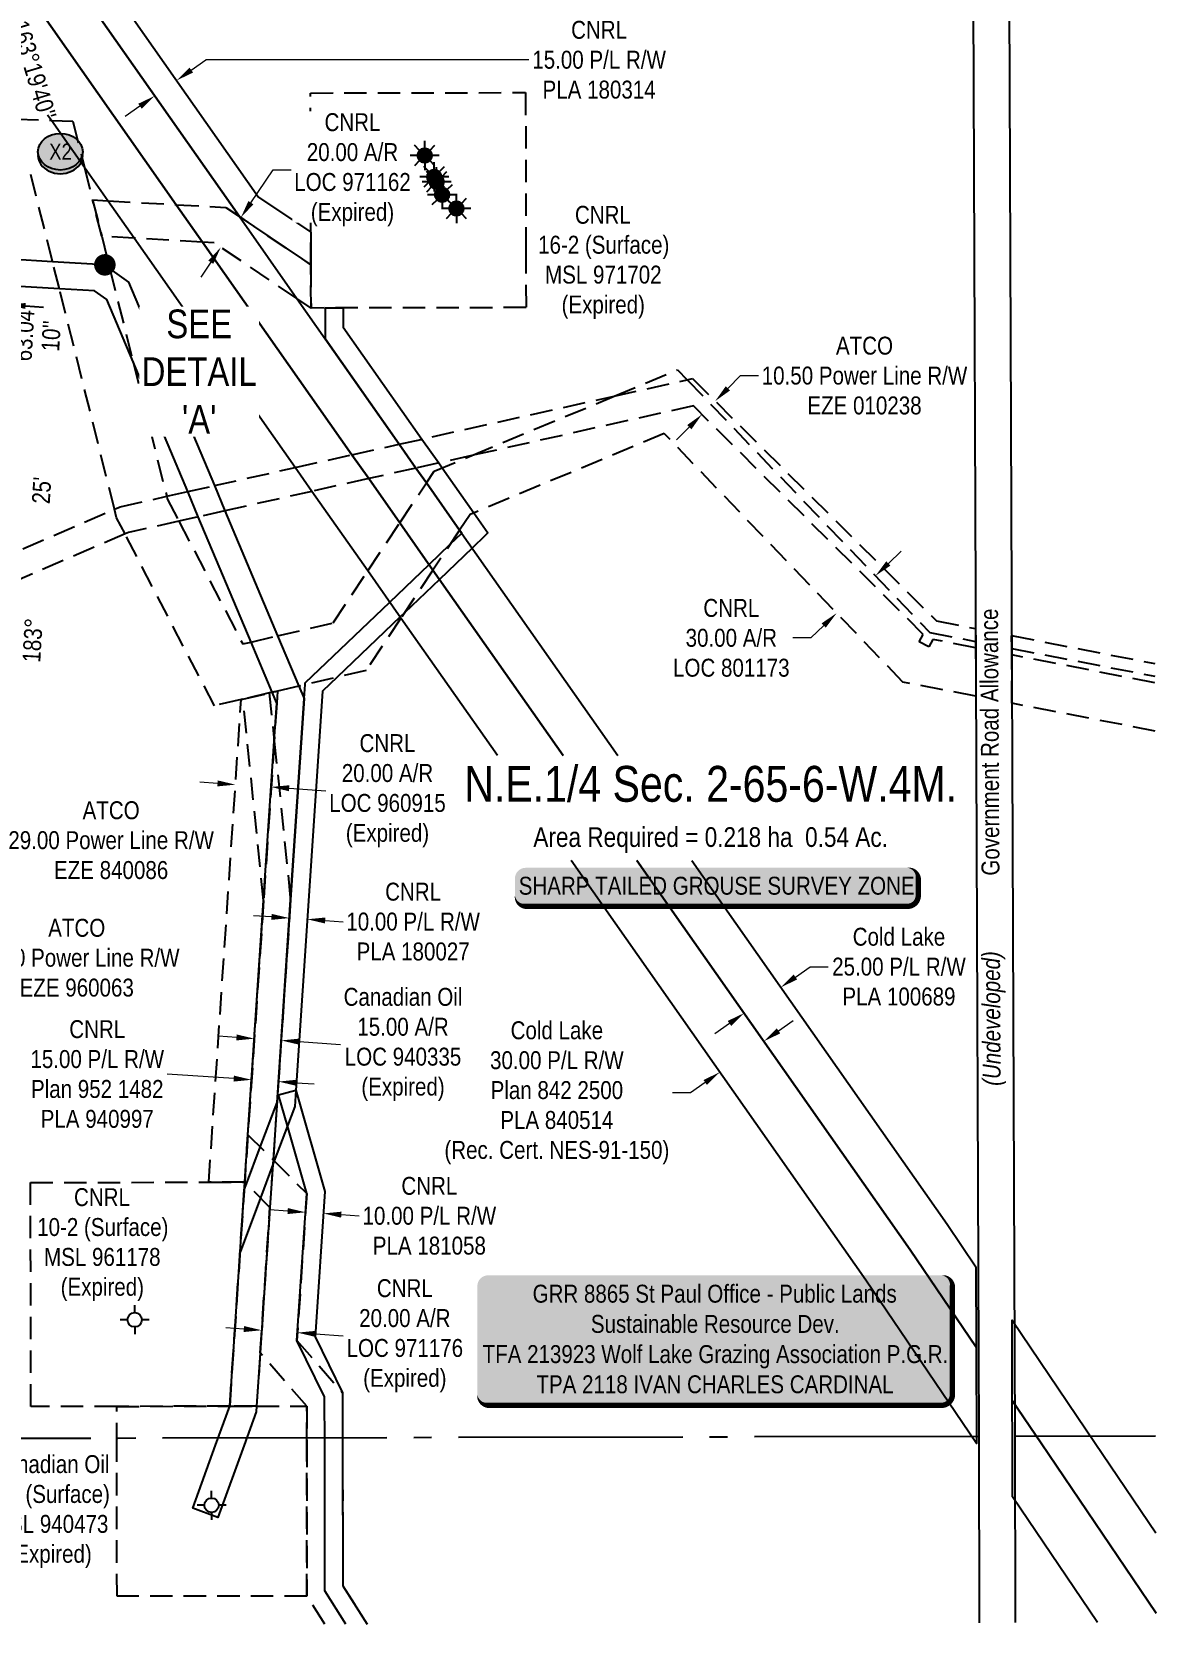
# Model space of a CAD drawing. Extents: x 506429 to 517084, y 6049655 to 6059669.
# Drawn here: x 513217 to 513843, y 6049672 to 6050559 of the extents above; entities that cross this region are included whole.
import ezdxf
from ezdxf.enums import TextEntityAlignment as Align

# ---------------------------------------------------------------- set-up
doc = ezdxf.new("R2010")
doc.units = 0
doc.header["$LTSCALE"] = 5
doc.header["$PDSIZE"] = 0.5
for name, pattern in [('foc-ACCESSROAD', [3.75, 2.5, -1.25]), ('foc-FLOWLINE', [3.75, 2.5, -1.25]), ('foc-QUARTERLINE', [33, 25, -3, 2, -3])]:
    doc.linetypes.add(name, pattern=pattern)
doc.layers.get('Defpoints').update_dxf_attribs({"color": 9})
for name, color, linetype in [('AS-WILDLIFE', 131, 'Continuous'), ('C-SYMBOL', 7, 'Continuous'), ('DETAIL-T', 7, 'Continuous'), ('F-AR', 190, 'foc-ACCESSROAD'), ('F-EZE', 190, 'foc-FLOWLINE'), ('F-RW', 190, 'Continuous'), ('F-WS', 190, 'foc-ACCESSROAD'), ('F-WS-S', 190, 'Continuous'), ('L-BD', 7, 'Continuous'), ('L-MON', 1, 'Continuous'), ('L-ROAD-T', 7, 'Continuous'), ('L-SEC', 7, 'Continuous'), ('L-SECQ', 8, 'foc-QUARTERLINE'), ('L-SYMBOL', 7, 'Continuous'), ('P-CROSSINGS', 250, 'Continuous'), ('P-TXT', 4, 'Continuous')]:
    doc.layers.add(name, color=color, linetype=linetype)
for name, color, linetype, lineweight in [('F-AR-T', 190, 'Continuous', 9), ('F-EZE-T', 190, 'Continuous', 9), ('F-RW-T', 190, 'Continuous', 9), ('F-WS-T', 190, 'Continuous', 9), ('T-TEXT', 48, 'Continuous', 18)]:
    doc.layers.add(name, color=color, linetype=linetype, lineweight=lineweight)
doc.styles.add('100L', font='ARIALN.TTF', dxfattribs={"height": 11})
doc.styles.add('175L', font='ARIALN.TTF', dxfattribs={"height": 20})
doc.styles.add('80', font='ARIALN.TTF', dxfattribs={"height": 10})
doc.styles.add('80CG', font='ARIALN.TTF', dxfattribs={"height": 10})
doc.styles.add('80L', font='ARIALN.TTF', dxfattribs={"height": 10})
doc.styles.add('80LS', font='ARIALNI.TTF', dxfattribs={"height": 10})
doc.styles.add('Crossing', font='ARIALN.TTF', dxfattribs={"height": 10})
doc.dimstyles.new('Compass 5 000', dxfattribs={"dimscale": 5, "dimtxt": 9, "dimasz": 2, "dimexe": 0.2, "dimexo": 0.0625, "dimgap": 0.5, "dimtad": 0, "dimtih": 1, "dimtoh": 1, "dimzin": 0, "dimdsep": 46, "dimtxsty": '80CG', "dimcen": 0.1, "dimse1": 1, "dimse2": 1, "dimclrd": 256, "dimclrt": 256, "dimaunit": 1, "dimadec": 4, "dimazin": 0, "dimtfac": 0.06, "dimtofl": 0, "dimtmove": 0, "dimatfit": 1, "dimfxl": 0.2, "dimtolj": 1, "dimtzin": 0, "dimlwd": -1, "dimarcsym": 0})

# ---------------------------------------------------------------- blocks, each defined once
blk = doc.blocks.new('fdia')
at = {"color": 255, "const_width": 1}
blk.add_lwpolyline([(-0.5, 0, 1), (0.5, 0, 1)], format="xyb", close=True, dxfattribs=at)
blk = doc.blocks.new('Fdiaa')
blk.add_blockref('fdia', (0, 0))
blk = doc.blocks.new('fdib')
at = {"color": 1, "const_width": 1.6}
blk.add_lwpolyline([(-0.4, 0, 1), (0.4, 0, 1)], format="xyb", close=True, dxfattribs=at)
at = {"color": 1}
blk.add_circle((0, 0), 0.8, dxfattribs=at)
blk = doc.blocks.new('Fdibb')
blk.add_blockref('fdib', (0, 0))
blk = doc.blocks.new('fdicc')
for name in ['Fdibb', 'Fdiaa']:
    blk.add_blockref(name, (0, 0))
blk = doc.blocks.new('FDI')
blk.add_blockref('fdicc', (0, 0))
blk = doc.blocks.new('*U1112')
h = blk.add_hatch(color=255)
edge = h.paths.add_edge_path()
edge.add_line((-126.5, -37), (126.5, -37))
edge.add_arc((126.5, -31), 6, 270, 360)
edge.add_line((132.5, -31), (132.5, 29.5))
edge.add_arc((126.5, 29.5), 6, 0, 90)
edge.add_line((126.5, 35.5), (-126.5, 35.5))
edge.add_arc((-126.5, 29.5), 6, 90, 180)
edge.add_line((-132.5, 29.5), (-132.5, -31))
edge.add_arc((-126.5, -31), 6, 180, 270)
at = {"color": 44, "flags": 128}
blk.add_lwpolyline([(-126.5, -37, 3, 3, 0), (126.5, -37, 3, 3, 0.414214), (132.5, -31, 3, 3, 0), (132.5, 29.5, 3, 0, 0.414214), (126.5, 35.5, 0, 0, 0), (-126.5, 35.5, 0, 0, 0.414214), (-132.5, 29.5, 0, 0, 0), (-132.5, -31, 0, 3, 0.414214)], format="xyseb", close=True, dxfattribs=at)
at = {"color": 44, "style": '80'}
blk.add_attdef('ENTER_TEXT_001', (-35.99, -5), '', height=10, dxfattribs=at)
blk = doc.blocks.new('*D873')
at = {"layer": 'Defpoints', "color": 0, "transparency": 16777216}
for p in [(513597.53, 6050353.56), (513608.29, 6050342.87), (513600.9, 6050335.43)]:
    blk.add_point(p, dxfattribs=at)
at = {"layer": 'F-EZE-T', "transparency": 16777216}
for p, q in [((513604.58, 6050360.66), (513611.63, 6050367.75)), ((513611.63, 6050367.75), (513621.63, 6050367.75)), ((513583.09, 6050339.03), (513576.04, 6050331.93))]:
    blk.add_line(p, q, dxfattribs=at)
for points in [[(513603.4, 6050361.83), (513605.76, 6050359.48), (513597.53, 6050353.56)], [(513581.9, 6050340.2), (513584.27, 6050337.85), (513590.13, 6050346.12)]]:
    blk.add_solid(points, dxfattribs=at)
at = {"layer": 'F-EZE-T', "transparency": 16777216, "insert": (513680.77, 6050367.75), "char_height": 10, "attachment_point": 5, "style": '80CG'}
blk.add_mtext('\\A1;ATCO\\P10.50 Power Line R/W\\PEZE 010238', dxfattribs=at)
blk = doc.blocks.new('*D876')
at = {"layer": 'Defpoints', "color": 0, "transparency": 16777216}
for p in [(513153.95, 6050122.39), (513181.55, 6050112.76), (513182.33, 6050116.53)]:
    blk.add_point(p, dxfattribs=at)
at = {"layer": 'F-EZE-T', "transparency": 16777216}
for p, q in [((513143.38, 6050120.65), (513133.59, 6050122.67)), ((513191.34, 6050110.74), (513201.14, 6050108.72))]:
    blk.add_line(p, q, dxfattribs=at)
for points in [[(513143.72, 6050122.28), (513143.05, 6050119.02), (513153.18, 6050118.63)], [(513191.68, 6050112.37), (513191.01, 6050109.11), (513181.55, 6050112.76)]]:
    blk.add_solid(points, dxfattribs=at)
at = {"layer": 'F-EZE-T', "transparency": 16777216, "insert": (513260.73, 6050108.72), "char_height": 10, "attachment_point": 5, "style": '80CG'}
blk.add_mtext('\\A1;ATCO\\P29.00 Power Line R/W\\PEZE 840086', dxfattribs=at)
blk = doc.blocks.new('*D877')
at = {"layer": 'Defpoints', "color": 0, "transparency": 16777216}
for p in [(513135.53, 6050070.09), (513150.3, 6050067.51), (513147.13, 6050049.35)]:
    blk.add_point(p, dxfattribs=at)
at = {"layer": 'F-EZE-T', "transparency": 16777216}
for p, q in [((513122.51, 6050053.65), (513112.66, 6050055.37)), ((513156.98, 6050047.63), (513182.42, 6050043.18))]:
    blk.add_line(p, q, dxfattribs=at)
for points in [[(513122.8, 6050055.29), (513122.22, 6050052.01), (513132.36, 6050051.93)], [(513157.27, 6050049.27), (513156.7, 6050045.99), (513147.13, 6050049.35)]]:
    blk.add_solid(points, dxfattribs=at)
at = {"layer": 'F-EZE-T', "transparency": 16777216, "insert": (513241.56, 6050043.18), "char_height": 10, "attachment_point": 5, "style": '80CG'}
blk.add_mtext('\\A1;ATCO\\P15.00 Power Line R/W\\PEZE 960063', dxfattribs=at)
blk = doc.blocks.new('*D879')
at = {"layer": 'Defpoints', "color": 0, "transparency": 16777216}
for p in [(513685.79, 6050257.25), (513664.17, 6050236.5), (513665.24, 6050235.38)]:
    blk.add_point(p, dxfattribs=at)
at = {"layer": 'F-AR-T', "transparency": 16777216}
for p, q in [((513694.08, 6050263.06), (513701.29, 6050269.99)), ((513658.03, 6050228.46), (513650.81, 6050221.53)), ((513650.81, 6050221.53), (513640.81, 6050221.53))]:
    blk.add_line(p, q, dxfattribs=at)
for points in [[(513692.92, 6050264.26), (513695.23, 6050261.86), (513686.86, 6050256.14)], [(513656.87, 6050229.66), (513659.18, 6050227.26), (513665.24, 6050235.38)]]:
    blk.add_solid(points, dxfattribs=at)
at = {"layer": 'F-AR-T', "transparency": 16777216, "insert": (513606.51, 6050221.53), "char_height": 10, "attachment_point": 5, "style": '80CG'}
blk.add_mtext('\\A1;CNRL\\P30.00 A/R\\PLOC 801173', dxfattribs=at)
blk = doc.blocks.new('*D880')
at = {"layer": 'Defpoints', "color": 0, "transparency": 16777216}
for p in [(513342.65, 6050029.03), (513357.61, 6050028.02), (513355.53, 6049997.12)]:
    blk.add_point(p, dxfattribs=at)
at = {"layer": 'F-AR-T', "transparency": 16777216}
for p, q in [((513330.6, 6049998.79), (513320.63, 6049999.46)), ((513365.51, 6049996.45), (513388.54, 6049994.91))]:
    blk.add_line(p, q, dxfattribs=at)
for points in [[(513330.72, 6050000.46), (513330.49, 6049997.13), (513340.58, 6049998.12)], [(513365.62, 6049998.12), (513365.4, 6049994.79), (513355.53, 6049997.12)]]:
    blk.add_solid(points, dxfattribs=at)
at = {"layer": 'F-AR-T', "transparency": 16777216, "insert": (513423.47, 6049994.91), "char_height": 10, "attachment_point": 5, "style": '80CG'}
blk.add_mtext('\\A1;Canadian Oil\\P15.00 A/R\\PLOC 940335\\P(Expired)', dxfattribs=at)
blk = doc.blocks.new('*D881')
at = {"layer": 'Defpoints', "color": 0, "transparency": 16777216}
for p in [(513349.99, 6050138.41), (513329.25, 6050127.75), (513349.18, 6050126.42)]:
    blk.add_point(p, dxfattribs=at)
at = {"layer": 'F-AR-T', "transparency": 16777216}
for p, q in [((513320.07, 6050140.42), (513310.1, 6050141.08)), ((513359.96, 6050137.74), (513380.47, 6050136.37))]:
    blk.add_line(p, q, dxfattribs=at)
for points in [[(513320.18, 6050142.08), (513319.96, 6050138.75), (513330.05, 6050139.75)], [(513360.07, 6050139.4), (513359.85, 6050136.08), (513349.99, 6050138.41)]]:
    blk.add_solid(points, dxfattribs=at)
at = {"layer": 'F-AR-T', "transparency": 16777216, "insert": (513414.81, 6050136.37), "char_height": 10, "attachment_point": 5, "style": '80CG'}
blk.add_mtext('\\A1;CNRL\\P20.00 A/R\\PLOC 960915\\P(Expired)', dxfattribs=at)
blk = doc.blocks.new('*D882')
at = {"layer": 'Defpoints', "color": 0, "transparency": 16777216}
for p in [(513333.06, 6050455.89), (513350.3, 6050444.28), (513339.14, 6050427.71)]:
    blk.add_point(p, dxfattribs=at)
at = {"layer": 'F-AR-T', "transparency": 16777216}
for p, q in [((513338.65, 6050464.18), (513351.03, 6050482.56)), ((513351.03, 6050482.56), (513361.03, 6050482.56)), ((513316.32, 6050431.02), (513310.73, 6050422.73))]:
    blk.add_line(p, q, dxfattribs=at)
for points in [[(513337.27, 6050465.11), (513340.03, 6050463.25), (513333.06, 6050455.89)], [(513314.94, 6050431.95), (513317.7, 6050430.09), (513321.9, 6050439.32)]]:
    blk.add_solid(points, dxfattribs=at)
at = {"layer": 'F-AR-T', "transparency": 16777216, "insert": (513395.3, 6050482.56), "char_height": 10, "attachment_point": 5, "style": '80CG', "bg_fill": 3, "box_fill_scale": 1.1, "bg_fill_color": 256, "bg_fill_true_color": 13158600, "bg_fill_transparency": 0}
blk.add_mtext('\\A1;CNRL\\P20.00 A/R\\PLOC 971162\\P(Expired)', dxfattribs=at)
blk = doc.blocks.new('*D883')
at = {"layer": 'Defpoints', "color": 0, "transparency": 16777216}
for p in [(513347.83, 6049882.15), (513367.76, 6049880.81), (513364.64, 6049834.21)]:
    blk.add_point(p, dxfattribs=at)
at = {"layer": 'F-AR-T', "transparency": 16777216}
for p, q in [((513334.73, 6049836.22), (513324.75, 6049836.88)), ((513374.62, 6049833.54), (513390.19, 6049832.5))]:
    blk.add_line(p, q, dxfattribs=at)
for points in [[(513334.84, 6049837.88), (513334.61, 6049834.55), (513344.7, 6049835.55)], [(513374.73, 6049835.2), (513374.5, 6049831.88), (513364.64, 6049834.21)]]:
    blk.add_solid(points, dxfattribs=at)
at = {"layer": 'F-AR-T', "transparency": 16777216, "insert": (513424.49, 6049832.5), "char_height": 10, "attachment_point": 5, "style": '80CG'}
blk.add_mtext('\\A1;CNRL\\P20.00 A/R\\PLOC 971176\\P(Expired)', dxfattribs=at)
blk = doc.blocks.new('*D884')
at = {"layer": 'Defpoints', "color": 0, "transparency": 16777216}
for p in [(513598.86, 6050076.85), (513578.43, 6050062.49), (513634.07, 6050026.71)]:
    blk.add_point(p, dxfattribs=at)
at = {"layer": 'F-RW-T', "transparency": 16777216}
for p, q in [((513642.26, 6050032.46), (513650.44, 6050038.21)), ((513650.44, 6050038.21), (513660.44, 6050038.21)), ((513605.46, 6050006.61), (513597.28, 6050000.86))]:
    blk.add_line(p, q, dxfattribs=at)
for points in [[(513641.3, 6050033.82), (513643.22, 6050031.1), (513634.07, 6050026.71)], [(513604.5, 6050007.98), (513606.42, 6050005.25), (513613.64, 6050012.36)]]:
    blk.add_solid(points, dxfattribs=at)
at = {"layer": 'F-RW-T', "transparency": 16777216, "insert": (513699.98, 6050038.21), "char_height": 10, "attachment_point": 5, "style": '80CG'}
blk.add_mtext('\\A1;Cold Lake\\P25.00 P/L R/W\\PPLA 100689', dxfattribs=at)
blk = doc.blocks.new('*D886')
at = {"layer": 'Defpoints', "color": 0, "transparency": 16777216}
for p in [(513361.63, 6050088), (513371.59, 6050087.33), (513370.07, 6050064.67)]:
    blk.add_point(p, dxfattribs=at)
at = {"layer": 'F-RW-T', "transparency": 16777216}
for p, q in [((513350.13, 6050066.01), (513340.15, 6050066.68)), ((513380.05, 6050064), (513390.03, 6050063.33))]:
    blk.add_line(p, q, dxfattribs=at)
for points in [[(513350.24, 6050067.67), (513350.02, 6050064.34), (513360.11, 6050065.34)], [(513380.16, 6050065.66), (513379.94, 6050062.34), (513370.07, 6050064.67)]]:
    blk.add_solid(points, dxfattribs=at)
at = {"layer": 'F-RW-T', "transparency": 16777216, "insert": (513429.11, 6050063.33), "char_height": 10, "attachment_point": 5, "style": '80CG'}
blk.add_mtext('\\A1;CNRL\\P10.00 P/L R/W\\PPLA 180027', dxfattribs=at)
blk = doc.blocks.new('*D887')
at = {"layer": 'Defpoints', "color": 0, "transparency": 16777216}
for p in [(513290.54, 6050541.9), (513278.28, 6050533.28), (513297.26, 6050532.33)]:
    blk.add_point(p, dxfattribs=at)
at = {"layer": 'F-RW-T', "transparency": 16777216}
for p, q in [((513305.44, 6050538.08), (513313.62, 6050543.83)), ((513493.71, 6050543.83), (513313.62, 6050543.83)), ((513276.81, 6050517.97), (513268.63, 6050512.22))]:
    blk.add_line(p, q, dxfattribs=at)
for points in [[(513304.48, 6050539.45), (513306.4, 6050536.72), (513297.26, 6050532.33)], [(513275.85, 6050519.34), (513277.77, 6050516.61), (513285, 6050523.72)]]:
    blk.add_solid(points, dxfattribs=at)
at = {"layer": 'F-RW-T', "transparency": 16777216, "insert": (513532.8, 6050543.83), "char_height": 10, "attachment_point": 5, "style": '80CG'}
blk.add_mtext('\\A1;CNRL\\P15.00 P/L R/W\\PPLA 180314', dxfattribs=at)
blk = doc.blocks.new('*D888')
at = {"layer": 'Defpoints', "color": 0, "transparency": 16777216}
for p in [(513369.5, 6049906.67), (513379.11, 6049900.66), (513379.46, 6049906.01)]:
    blk.add_point(p, dxfattribs=at)
at = {"layer": 'F-RW-T', "transparency": 16777216}
for p, q in [((513359.16, 6049901.99), (513349.18, 6049902.66)), ((513389.08, 6049899.99), (513399.06, 6049899.32))]:
    blk.add_line(p, q, dxfattribs=at)
for points in [[(513359.27, 6049903.65), (513359.05, 6049900.33), (513369.14, 6049901.32)], [(513389.2, 6049901.65), (513388.97, 6049898.33), (513379.11, 6049900.66)]]:
    blk.add_solid(points, dxfattribs=at)
at = {"layer": 'F-RW-T', "transparency": 16777216, "insert": (513438.15, 6049899.32), "char_height": 10, "attachment_point": 5, "style": '80CG'}
blk.add_mtext('\\A1;CNRL\\P10.00 P/L R/W\\PPLA 181058', dxfattribs=at)
blk = doc.blocks.new('*D889')
at = {"layer": 'Defpoints', "color": 0, "transparency": 16777216}
for p in [(513600.13, 6049979.44), (513647.66, 6049963.92), (513623.13, 6049946.69)]:
    blk.add_point(p, dxfattribs=at)
at = {"layer": 'F-RW-T', "transparency": 16777216}
for p, q in [((513632.84, 6050002.42), (513641.03, 6050008.16)), ((513591.95, 6049973.69), (513583.76, 6049967.94)), ((513583.76, 6049967.94), (513573.76, 6049967.94))]:
    blk.add_line(p, q, dxfattribs=at)
for points in [[(513631.89, 6050003.78), (513633.8, 6050001.05), (513624.66, 6049996.67)], [(513590.99, 6049975.06), (513592.9, 6049972.33), (513600.13, 6049979.44)]]:
    blk.add_solid(points, dxfattribs=at)
at = {"layer": 'F-RW-T', "transparency": 16777216, "insert": (513509.25, 6049967.94), "char_height": 10, "attachment_point": 5, "style": '80CG'}
blk.add_mtext('\\A1;Cold Lake\\P30.00 P/L R/W\\PPlan 842 2500\\PPLA 840514\\P(Rec. Cert. NES-91-150)', dxfattribs=at)
blk = doc.blocks.new('*D890')
at = {"layer": 'Defpoints', "color": 0, "transparency": 16777216}
for p in [(513341.49, 6050011.68), (513356.44, 6050010.68), (513339.05, 6049975.19)]:
    blk.add_point(p, dxfattribs=at)
at = {"layer": 'F-RW-T', "transparency": 16777216}
for p, q in [((513329.07, 6049975.86), (513292.07, 6049978.34)), ((513363.97, 6049973.52), (513373.95, 6049972.85))]:
    blk.add_line(p, q, dxfattribs=at)
for points in [[(513329.18, 6049977.52), (513328.96, 6049974.19), (513339.05, 6049975.19)], [(513364.09, 6049975.18), (513363.86, 6049971.86), (513354, 6049974.19)]]:
    blk.add_solid(points, dxfattribs=at)
at = {"layer": 'F-RW-T', "transparency": 16777216, "insert": (513252.99, 6049978.34), "char_height": 10, "attachment_point": 5, "style": '80CG'}
blk.add_mtext('\\A1;CNRL\\P15.00 P/L R/W\\PPlan 952 1482\\PPLA 940997', dxfattribs=at)
blk = doc.blocks.new('*U776')
h = blk.add_hatch(color=255)
edge = h.paths.add_edge_path()
edge.add_line((-106.5, -11.5), (106.5, -11.5))
edge.add_arc((106.5, -5.5), 6, 270, 360)
edge.add_line((112.5, -5.5), (112.5, 4))
edge.add_arc((106.5, 4), 6, 0, 90)
edge.add_line((106.5, 10), (-106.5, 10))
edge.add_arc((-106.5, 4), 6, 90, 180)
edge.add_line((-112.5, 4), (-112.5, -5.5))
edge.add_arc((-106.5, -5.5), 6, 180, 270)
at = {"color": 44, "flags": 128}
blk.add_lwpolyline([(-106.5, -11.5, 3, 3, 0), (106.5, -11.5, 3, 3, 0.414214), (112.5, -5.5, 3, 3, 0), (112.5, 4, 3, 0, 0.414214), (106.5, 10, 0, 0, 0), (-106.5, 10, 0, 0, 0.414214), (-112.5, 4, 0, 0, 0), (-112.5, -5.5, 0, 3, 0.414214)], format="xyseb", close=True, dxfattribs=at)
at = {"color": 44, "style": '80'}
blk.add_attdef('ENTER_TEXT_001', (-35.99, -5), '', height=10, dxfattribs=at)
blk = doc.blocks.new('GAS')
h = blk.add_hatch(color=255)
h.dxf.hatch_style = 1
edge = h.paths.add_edge_path()
edge.add_arc((0, 0), 0.9, 0, 360)
for p, q in [((-0.81, 0), (-1.62, 0)), ((-0.57, 0.57), (-1.14, 1.14)), ((0, 0.81), (0, 1.62)), ((0.57, 0.57), (1.14, 1.14)), ((1.62, 0), (0.81, 0)), ((-0.57, -0.57), (-1.14, -1.14)), ((0, -0.81), (0, -1.62)), ((1.14, -1.14), (0.57, -0.57))]:
    blk.add_line(p, q)
blk.add_circle((0, 0), 0.8)
blk = doc.blocks.new('*D1045')
at = {"layer": 'Defpoints', "color": 0, "transparency": 16777216}
for p in [(513192.98, 6050407.06), (513202.95, 6050406.45), (513202.99, 6050407.23)]:
    blk.add_point(p, dxfattribs=at)
at = {"layer": 'P-TXT', "transparency": 16777216}
for p, q in [((513183.05, 6050408.44), (513164.69, 6050409.55)), ((513212.98, 6050406.62), (513222.96, 6050406.01))]:
    blk.add_line(p, q, dxfattribs=at)
for points in [[(513183.15, 6050410.1), (513182.95, 6050406.77), (513193.03, 6050407.83)], [(513213.08, 6050408.28), (513212.87, 6050404.96), (513202.99, 6050407.23)]]:
    blk.add_solid(points, dxfattribs=at)
at = {"layer": 'P-TXT', "transparency": 16777216, "insert": (513148.75, 6050409.55), "char_height": 10, "attachment_point": 5, "style": '80CG', "bg_fill": 3, "box_fill_scale": 1.1, "bg_fill_color": 256, "bg_fill_true_color": 13158600, "bg_fill_transparency": 0}
blk.add_mtext('\\A1;10.00', dxfattribs=at)
blk = doc.blocks.new('Gabd')
for p, q in [((-0.81, 0), (-1.62, 0)), ((0, 0.81), (0, 1.62)), ((1.62, 0), (0.81, 0)), ((0, -0.81), (0, -1.62))]:
    blk.add_line(p, q)
blk.add_circle((0, 0), 0.8)
blk = doc.blocks.new('xing2')
h = blk.add_hatch(color=50)
h.dxf.hatch_style = 1
edge = h.paths.add_edge_path()
edge.add_ellipse((0, 0), major_axis=(-12.5, 0), ratio=0.816297, start_angle=0, end_angle=360)
h = blk.add_hatch(color=250)
h.dxf.hatch_style = 1
edge = h.paths.add_edge_path()
edge.add_ellipse((0, -2.05), major_axis=(-12.5, 0), ratio=0.816297, start_angle=0, end_angle=180)
edge.add_line((12.5, -2.05), (12.5, 0))
edge.add_ellipse((0, 0), major_axis=(-12.5, 0), ratio=0.816297, start_angle=0, end_angle=180, ccw=False)
edge.add_line((-12.5, 0), (-12.5, -2.05))
at = {"color": 250}
blk.add_ellipse((0, 0), major_axis=(-12.5, 0), ratio=0.816297, dxfattribs=at)
blk.add_ellipse((0, -2.05), major_axis=(-12.5, 0), ratio=0.816297, start_param=0, end_param=3.141593, dxfattribs=at)
at = {"color": 250, "style": 'Crossing'}
blk.add_attdef('CROSSING', text='', height=9, dxfattribs=at).set_placement((0.09, 0.02), align=Align.MIDDLE_CENTER)
at = {"color": 250, "style": 'Crossing', "flags": 1}
for tag, p in [('OWNER', (0.09, -12.49)), ('DESCRIPTION', (0.09, -25.77)), ('LOCATION', (0.09, -39.3)), ('DWG_REF', (0.09, -52.84))]:
    blk.add_attdef(tag, text='', height=9, dxfattribs=at).set_placement(p, align=Align.MIDDLE_CENTER)

msp = doc.modelspace()

# ---------------------------------------------------------------- linework, layer by layer
at = {"layer": 'F-AR'}
for points in [[(513188.961, 6050511.45), (513227.41, 6050510.101), (513239.418, 6050509.68), (513245.888, 6050483.792), (513250.399, 6050465.744), (513255.473, 6050445.441), (513259.995, 6050427.347), (513272.971, 6050375.426), (513291.701, 6050300.48), (513292.031, 6050299.163), (513298.539, 6050286.648), (513298.539, 6050286.648), (513334.146, 6050218.173), (513338.749, 6050219.246), (513353.555, 6050222.698), (513384.513, 6050229.915), (513403.848, 6050258.895), (513421.687, 6050285.633), (513436.552, 6050307.916), (513440.926, 6050314.472), (513461.894, 6050323.225), (513541.277, 6050356.364), (513576.528, 6050371.08), (513581.917, 6050365.464), (513717.228, 6050224.506), (513742.686, 6050219.568), (513742.699, 6050216.037), (513742.806, 6050189.016), (513702.189, 6050196.894), (513569.125, 6050335.513), (513460.83, 6050290.305), (513455.029, 6050281.609), (513440.167, 6050259.33), (513422.325, 6050232.589), (513402.865, 6050203.419), (513365.358, 6050194.676), (513353.573, 6050191.929), (513350.551, 6050191.224), (513348.933, 6050190.847), (513334.221, 6050187.417), (513333.231, 6050187.186), (513318.29, 6050183.703), (513268.477, 6050279.498), (513263.811, 6050288.471), (513262.606, 6050293.294), (513231.89, 6050416.195), (513228.083, 6050431.428), (513215.814, 6050480.518)], [(513842.746, 6050169.633), (513762.921, 6050185.115), (513762.847, 6050212.1), (513762.837, 6050215.66), (513842.656, 6050200.179)], [(513379.823, 6049671.686), (513369.913, 6049687.315), (513369.824, 6049771.642), (513369.801, 6049793.21), (513343.853, 6049822.88), (513349.296, 6049904.066), (513335.217, 6049918.077), (513336.988, 6049944.502), (513351.067, 6049930.491), (513369.84, 6049911.81), (513364.343, 6049829.803), (513389.774, 6049800.723), (513389.804, 6049771.685), (513389.886, 6049693.125), (513403.447, 6049671.739)]]:
    msp.add_lwpolyline(points, dxfattribs=at)
for points in [[(513372.128, 6050429.58), (513372.175, 6050405.46), (513364.339, 6050410.737), (513318.142, 6050441.85), (513311.715, 6050442.215), (513273.552, 6050444.404), (513255.473, 6050445.441), (513250.399, 6050465.744), (513258.906, 6050465.257), (513297.07, 6050463.067), (513324.756, 6050461.483), (513332.24, 6050456.443), (513372.128, 6050429.58)], [(513335.217, 6049918.077), (513315.191, 6049918.054), (513333.231, 6050187.186), (513334.221, 6050187.417), (513348.933, 6050190.847), (513350.551, 6050191.224), (513353.573, 6050191.929), (513353.118, 6050185.13), (513351.697, 6050163.941), (513345.75, 6050075.218), (513336.988, 6049944.502), (513335.217, 6049918.077)], [(513341.862, 6049793.182), (513326.845, 6049793.167), (513335.217, 6049918.077), (513336.988, 6049944.502), (513345.75, 6050075.218), (513334.221, 6050187.417), (513348.933, 6050190.847), (513351.697, 6050163.941), (513360.787, 6050075.48), (513351.067, 6049930.491), (513349.296, 6049904.066), (513343.853, 6049822.88), (513341.862, 6049793.182)]]:
    msp.add_lwpolyline(points, close=True, dxfattribs=at)
at = {"layer": 'F-EZE'}
for points in [[(513194.321, 6050263.854), (513262.606, 6050293.294), (513265.848, 6050294.692), (513291.701, 6050300.48), (513303.429, 6050303.106), (513318.286, 6050306.433), (513363.369, 6050316.528), (513395.017, 6050323.607), (513421.381, 6050329.517), (513541.277, 6050356.364), (513581.917, 6050365.464), (513584.884, 6050366.129), (513584.884, 6050366.129), (513720.908, 6050230.993), (513742.657, 6050226.742), (513742.686, 6050219.568), (513742.699, 6050216.037), (513718.841, 6050220.703), (513716.598, 6050216.487), (513711.305, 6050219.304), (513713.544, 6050223.515), (513585.353, 6050350.87), (513461.894, 6050323.225), (513430.705, 6050316.241), (513404.342, 6050310.331), (513372.694, 6050303.252), (513324.2, 6050292.393), (513309.343, 6050289.067), (513298.539, 6050286.648), (513270.495, 6050280.368), (513268.477, 6050279.498), (513193.317, 6050247.094)], [(513842.667, 6050196.495), (513762.847, 6050212.1), (513762.837, 6050215.66), (513762.817, 6050222.799), (513842.635, 6050207.195)]]:
    msp.add_lwpolyline(points, dxfattribs=at)
at = {"layer": 'F-RW'}
for points in [[(513512.799, 6050155.924), (513440.167, 6050259.33), (513421.687, 6050285.633), (513404.342, 6050310.331), (513395.017, 6050323.607), (513311.715, 6050442.215), (513297.07, 6050463.067), (513218.382, 6050575.112)], [(513218.382, 6050575.112), (513297.07, 6050463.067), (513311.715, 6050442.215), (513395.017, 6050323.607), (513404.342, 6050310.331), (513421.687, 6050285.633), (513440.167, 6050259.33), (513512.799, 6050155.924)], [(513267.133, 6050575.222), (513342.933, 6050467.307), (513372.092, 6050447.67), (513372.092, 6050447.67), (513372.128, 6050429.58), (513367.013, 6050433.025), (513332.248, 6050456.438), (513248.852, 6050575.18)], [(513248.852, 6050575.18), (513332.24, 6050456.443), (513364.339, 6050410.737), (513421.381, 6050329.517), (513430.705, 6050316.241), (513436.552, 6050307.916), (513455.029, 6050281.609), (513543.313, 6050155.924)], [(513476.171, 6050155.924), (513422.325, 6050232.589), (513403.848, 6050258.895), (513372.694, 6050303.252), (513363.369, 6050316.528), (513273.552, 6050444.404), (513258.906, 6050465.257), (513245.888, 6050483.792), (513227.41, 6050510.101), (513225.346, 6050513.039)], [(513204.45, 6050432.836), (513228.083, 6050431.428), (513256.628, 6050429.728), (513259.995, 6050427.347), (513270.482, 6050419.93), (513318.286, 6050306.433), (513324.2, 6050292.393), (513353.555, 6050222.698), (513365.358, 6050194.676), (513368.308, 6050187.671), (513360.787, 6050075.48), (513351.067, 6049930.491), (513349.296, 6049904.066), (513343.853, 6049822.88), (513341.862, 6049793.182), (513341.653, 6049790.049), (513334.921, 6049771.567), (513320.259, 6049731.212), (513306.196, 6049736.322), (513318.974, 6049771.533), (513326.845, 6049793.167), (513335.217, 6049918.077), (513336.988, 6049944.502), (513345.75, 6050075.218), (513351.697, 6050163.941), (513353.118, 6050185.13), (513350.551, 6050191.224), (513338.749, 6050219.246), (513309.343, 6050289.067), (513303.429, 6050303.106), (513272.971, 6050375.426), (513258.335, 6050410.177), (513251.471, 6050415.032), (513231.89, 6050416.195), (513203.554, 6050417.877)], [(513553.922, 6050097.38), (513706.295, 6049880.448), (513742.998, 6049826.179), (513743.146, 6049772.455), (513681.591, 6049863.458), (513517.292, 6050097.38)], [(513584.437, 6050097.38), (513726.86, 6049894.621), (513742.875, 6049870.942), (513742.998, 6049826.179), (513706.295, 6049880.448), (513553.922, 6050097.38)], [(513391.634, 6049671.713), (513379.899, 6049690.22), (513379.814, 6049771.663), (513379.786, 6049798.338), (513364.343, 6049829.803), (513369.84, 6049911.81), (513358.975, 6049949.428), (513353.986, 6049966.704), (513363.655, 6049969.317), (513379.925, 6049912.894), (513374.505, 6049831.916), (513389.774, 6049800.688), (513389.804, 6049771.685), (513389.886, 6049693.125), (513403.447, 6049671.739)], [(513843.374, 6049677.82), (513779.291, 6049772.554), (513763.177, 6049796.341), (513763.054, 6049841.123), (513809.389, 6049772.635), (513843.243, 6049722.596)], [(513810.682, 6049672.656), (513763.331, 6049742.658), (513763.243, 6049772.511), (513763.177, 6049796.341), (513779.291, 6049772.554), (513843.374, 6049677.82)]]:
    msp.add_lwpolyline(points, dxfattribs=at)
msp.add_lwpolyline([(513343.955, 6049909.381), (513332.606, 6049879.124), (513334.928, 6049913.762), (513336.185, 6049917.114), (513343.884, 6049937.64), (513353.214, 6049962.516), (513360.787, 6050075.48), (513368.308, 6050187.671), (513368.832, 6050195.486), (513368.894, 6050196.412), (513416.059, 6050241.511), (513437.967, 6050262.46), (513449.809, 6050273.784), (513456.227, 6050279.913), (513455.032, 6050281.615), (513436.555, 6050307.922), (513430.708, 6050316.247), (513421.384, 6050329.523), (513380.202, 6050388.158), (513380.188, 6050405.475), (513386.354, 6050405.487), (513390.151, 6050405.495), (513390.18, 6050394.798), (513434.05, 6050332.354), (513443.376, 6050319.078), (513445.323, 6050316.307), (513462.966, 6050291.196), (513470.805, 6050280.038), (513469.343, 6050278.641), (513462.027, 6050271.644), (513443.776, 6050254.192), (513424.336, 6050235.604), (513421.866, 6050233.242), (513386.749, 6050199.662), (513378.602, 6050191.873), (513363.673, 6049969.277), (513363.084, 6049960.382), (513358.975, 6049949.428), (513351.654, 6049929.907), (513350.892, 6049927.877), (513343.955, 6049909.381)], close=True, dxfattribs=at)
at = {"layer": 'F-WS'}
for points in [[(513491.993, 6050437.167), (513492.055, 6050405.695), (513372.175, 6050405.46), (513372.128, 6050429.58), (513371.939, 6050525.338), (513491.819, 6050525.575), (513491.97, 6050448.849), (513491.993, 6050437.167)], [(513326.845, 6049793.167), (513263.908, 6049793.107), (513215.955, 6049793.06), (513215.825, 6049917.936), (513315.191, 6049918.054), (513335.217, 6049918.077), (513326.845, 6049793.167)], [(513369.824, 6049771.642), (513369.913, 6049687.315), (513264.017, 6049687.213), (513263.93, 6049771.417), (513263.908, 6049793.107), (513326.845, 6049793.167), (513341.862, 6049793.182), (513369.801, 6049793.21), (513369.824, 6049771.642)]]:
    msp.add_lwpolyline(points, close=True, dxfattribs=at)
at = {"layer": 'L-SEC'}
for p, q in [((513741.283, 6050576.049), (513744.429, 6049776.309)), ((513761.383, 6050576.128), (513764.529, 6049776.388)), ((513744.429, 6049776.309), (513744.736, 6049672.508)), ((513764.529, 6049776.368), (513764.836, 6049672.553))]:
    msp.add_line(p, q, dxfattribs=at)
at = {"layer": 'L-SECQ'}
for p, q in [((513744.429, 6049776.309), (512974.181, 6049774.666)), ((513843.085, 6049776.536), (513764.529, 6049776.368))]:
    msp.add_line(p, q, dxfattribs=at)

# ---------------------------------------------------------------- block references
at = {"layer": 'AS-WILDLIFE'}
ref = msp.add_blockref('*U776', (513598.307, 6050083.384), dxfattribs=dict(at, xscale=0.99950511, yscale=0.99950511, zscale=0.99950511))
ref.add_attrib('ENTER_TEXT_001', 'SHARP TAILED GROUSE SURVEY ZONE', (513487.98, 6050078.383), dxfattribs={"layer": '0', "color": 44, "height": 9.99505, "style": '80'})
ref = msp.add_blockref('*U1112', (513597.347, 6049830.678), dxfattribs=dict(at, xscale=0.99950511, yscale=0.99950511, zscale=0.99950511))
ref.add_attrib('ENTER_TEXT_001', 'GRR 8865 St Paul Office - Public Lands', (513495.73, 6049850.93), dxfattribs={"layer": '0', "color": 44, "height": 9.99505, "style": '80'})
ref.add_attrib('ENTER_TEXT_002', 'Sustainable Resource Dev.', (513528.203, 6049834.095), dxfattribs={"layer": '0', "color": 44, "height": 9.99505, "style": '80'})
ref.add_attrib('ENTER_TEXT_003', 'TFA 213923 Wolf Lake Grazing Association P.G.R.', (513467.851, 6049817.259), dxfattribs={"layer": '0', "color": 44, "height": 9.99505, "style": '80'})
ref.add_attrib('ENTER_TEXT_004', 'TPA 2118 IVAN CHARLES CARDINAL', (513497.85, 6049800.423), dxfattribs={"layer": '0', "color": 44, "height": 9.99505, "style": '80'})
at = {"layer": 'F-WS-S', "color": 3, "xscale": 4.997525550000021, "yscale": 4.997525550000021, "zscale": 4.997525550000021}
for p in [(513442.221, 6050475.83), (513445.277, 6050468.61), (513453.242, 6050460.96)]:
    msp.add_blockref('GAS', p, dxfattribs=at)
at = {"layer": 'F-WS-S', "xscale": 4.995052324580578, "yscale": 4.995052324580578, "zscale": 4.995052324580578}
for p in [(513273.87, 6049841.397), (513316.731, 6049737.979)]:
    msp.add_blockref('Gabd', p, dxfattribs=at)
at = {"layer": 'L-MON', "xscale": 4.997525550000026, "yscale": 4.997525550000026, "zscale": 4.997525550000026}
msp.add_blockref('FDI', (513257.242, 6050429.518), dxfattribs=at)
at = {"layer": 'P-CROSSINGS', "xscale": 0.9990104649161125, "yscale": 0.9990104649161125, "zscale": 0.9990104649161125}
msp.add_blockref('xing2', (513232.423, 6050492.595), dxfattribs=at).add_auto_attribs({'CROSSING': 'X2'})

# ---------------------------------------------------------------- texts
at = {"layer": 'C-SYMBOL', "color": 3, "style": '175L'}
msp.add_text('N.E.1/4 Sec. 2-65-6-W.4M.', height=19.98021, dxfattribs=at).set_placement((513594.993, 6050124.196), align=Align.BOTTOM_CENTER)
at = {"layer": 'F-WS-T', "char_height": 9.99505, "attachment_point": 1, "style": '80L'}
for s, width, insert in [('\\pi23.023;CNRL\\P\\pi2.4844;16-2 (Surface)\\P\\pi6.3774;MSL 971702\\P\\pi15.585;(Expired)', 76.22947, (513496.312, 6050462.424)), ('\\pi22.302;CNRL\\P\\pi1.7627;10-2 (Surface)\\P\\pi5.6114;MSL 961178\\P\\pi14.863;(Expired)', 74.78616, (513217.746, 6049914.757)), ('\\pi1.6127;Canadian Oil\\P\\pi1.224;7-2 (Surface)\\P\\pi2.2535;MSL 940473\\P\\pi11.492;(Expired)', 68.04316, (513192.013, 6049765.917))]:
    msp.add_mtext_dynamic_manual_height_columns(s, width=width, gutter_width=50, heights=[0], dxfattribs=dict(at, insert=insert))
at = {"layer": 'L-BD', "style": '80L'}
for s, rotation, p in [("163°19'40''", 286.6725, (513217.549, 6050538.163)), ('63.04', 86.6098, (513212.199, 6050390.149)), ("10''", 86.6098, (513227.26, 6050389.86)), ("25'", 86.5778, (513221.955, 6050303.783)), ('183°', 86.5778, (513216.946, 6050220.219))]:
    msp.add_text(s, height=9.9901, rotation=rotation, dxfattribs=at).set_placement(p, align=Align.MIDDLE)
at = {"layer": 'L-ROAD-T', "style": '80L'}
msp.add_text('Government Road Allowance', height=9.99505, rotation=90.327208, dxfattribs=at).set_placement((513750.598, 6050163.443), align=Align.MIDDLE_CENTER)
at = {"layer": 'L-SYMBOL', "color": 5, "style": '100L'}
msp.add_text('Area Required = 0.218 ha  0.54 Ac.', height=10.98912, dxfattribs=at).set_placement((513594.993, 6050101.718), align=Align.BOTTOM_CENTER)
at = {"layer": 'T-TEXT', "style": '80LS'}
msp.add_text('(Undeveloped)', height=9.99505, rotation=90.327208, dxfattribs=at).set_placement((513751.478, 6050009.334), align=Align.MIDDLE_CENTER)

# ---------------------------------------------------------------- dimensions: what is measured, and where the dimension line sits
at = {"layer": 'F-AR-T'}
for base, p1, p2, angle, text, picture, middle in [((513665.243, 6050235.383), (513685.793, 6050257.253), (513664.172, 6050236.498), 223.828633, 'CNRL\\P30.00 A/R\\PLOC 801173', '*D879', (513606.514, 6050221.533)), ((513349.986, 6050138.411), (513329.247, 6050127.754), (513349.182, 6050126.417), 356.165172, 'CNRL\\P20.00 A/R\\PLOC 960915\\P(Expired)', '*D881', (513414.807, 6050136.367)), ((513355.534, 6049997.121), (513342.654, 6050029.026), (513357.606, 6050028.024), 356.164821, 'Canadian Oil\\P15.00 A/R\\PLOC 940335\\P(Expired)', '*D880', (513423.469, 6049994.908)), ((513364.638, 6049834.21), (513347.827, 6049882.146), (513367.762, 6049880.81), 356.16522, 'CNRL\\P20.00 A/R\\PLOC 971176\\P(Expired)', '*D883', (513424.492, 6049832.497))]:
    dim = msp.add_linear_dim(base=base, p1=p1, p2=p2, angle=angle, text=text, dimstyle='Compass 5 000', dxfattribs=at)
    dim.commit()
    dim.dimension.update_dxf_attribs({"geometry": picture, "text_midpoint": middle, "dimtype": 161})
at = {"layer": 'F-EZE-T'}
for base, p1, p2, angle, text, picture, middle in [((513597.531, 6050353.564), (513600.896, 6050335.428), (513608.293, 6050342.873), 45.187616, 'ATCO\\P10.50 Power Line R/W\\PEZE 010238', '*D873', (513680.768, 6050367.753)), ((513181.551, 6050112.764), (513153.955, 6050122.393), (513182.329, 6050116.531), 348.325558, 'ATCO\\P29.00 Power Line R/W\\PEZE 840086', '*D876', (513260.731, 6050108.716)), ((513147.131, 6050049.348), (513135.534, 6050070.093), (513150.305, 6050067.513), 350.090547, 'ATCO\\P15.00 Power Line R/W\\PEZE 960063', '*D877', (513241.557, 6050043.184))]:
    dim = msp.add_linear_dim(base=base, p1=p1, p2=p2, angle=angle, text=text, dimstyle='Compass 5 000', dxfattribs=at)
    dim.commit()
    dim.dimension.update_dxf_attribs({"geometry": picture, "text_midpoint": middle, "dimtype": 161})
at = {"layer": 'F-RW-T'}
for base, p1, p2, angle, text, picture, middle in [((513370.071, 6050064.669), (513361.627, 6050087.999), (513371.591, 6050087.331), 356.163044, 'CNRL\\P10.00 P/L R/W\\PPLA 180027', '*D886', (513429.112, 6050063.33)), ((513634.075, 6050026.713), (513578.426, 6050062.493), (513598.86, 6050076.847), 35.085247, 'Cold Lake\\P25.00 P/L R/W\\PPLA 100689', '*D884', (513699.98, 6050038.209)), ((513600.13, 6049979.439), (513647.664, 6049963.92), (513623.132, 6049946.689), 215.083082, 'Cold Lake\\P30.00 P/L R/W\\PPlan 842 2500\\PPLA 840514\\P(Rec. Cert. NES-91-150)', '*D889', (513509.254, 6049967.944)), ((513339.045, 6049975.189), (513356.443, 6050010.676), (513341.491, 6050011.678), 176.165293, 'CNRL\\P15.00 P/L R/W\\PPlan 952 1482\\PPLA 940997', '*D890', (513252.989, 6049978.337)), ((513379.106, 6049900.657), (513369.495, 6049906.674), (513379.464, 6049906.007), 356.17067, 'CNRL\\P10.00 P/L R/W\\PPLA 181058', '*D888', (513438.147, 6049899.321))]:
    dim = msp.add_linear_dim(base=base, p1=p1, p2=p2, angle=angle, text=text, dimstyle='Compass 5 000', dxfattribs=at)
    dim.commit()
    dim.dimension.update_dxf_attribs({"geometry": picture, "text_midpoint": middle, "dimtype": 161})

# ---------------------------------------------------------------- next in the draw order: texts
at = {"layer": 'DETAIL-T', "color": 3, "insert": (513309.843, 6050369.98), "char_height": 15.9842, "width": 63.57316, "attachment_point": 5, "style": '80CG', "bg_fill": 3, "box_fill_scale": 1.1, "bg_fill_color": 256, "bg_fill_transparency": 0}
msp.add_mtext("SEE\\PDETAIL\\P'A'", dxfattribs=at)

# ---------------------------------------------------------------- next in the draw order: dimensions: what is measured, and where the dimension line sits
at = {"layer": 'F-AR-T'}
dim = msp.add_linear_dim(base=(513333.065, 6050455.887), p1=(513339.141, 6050427.707), p2=(513350.302, 6050444.279), angle=56.041315, text='CNRL\\P20.00 A/R\\PLOC 971162\\P(Expired)', dimstyle='Compass 5 000', override={"dimtfill": 1}, dxfattribs=at)
dim.commit()
dim.dimension.update_dxf_attribs({"geometry": '*D882', "text_midpoint": (513395.3, 6050482.563), "dimtype": 161})
at = {"layer": 'P-TXT'}
dim = msp.add_linear_dim(base=(513202.994, 6050407.226), p1=(513192.983, 6050407.057), p2=(513202.947, 6050406.452), angle=356.525917, text='10.00', dimstyle='Compass 5 000', override={"dimtfill": 1}, dxfattribs=at)
dim.commit()
dim.dimension.update_dxf_attribs({"geometry": '*D1045', "text_midpoint": (513148.753, 6050409.551), "dimtype": 161})

# ---------------------------------------------------------------- next in the draw order: block references
at = {"layer": 'F-WS-S', "color": 3, "xscale": 4.997525550000021, "yscale": 4.997525550000021, "zscale": 4.997525550000021}
for p in [(513435.591, 6050490.491), (513440.857, 6050478.607)]:
    msp.add_blockref('GAS', p, dxfattribs=at)

# ---------------------------------------------------------------- next in the draw order: dimensions: what is measured, and where the dimension line sits
at = {"layer": 'F-RW-T'}
dim = msp.add_linear_dim(base=(513297.258, 6050532.333), p1=(513278.278, 6050533.283), p2=(513290.54, 6050541.897), angle=35.084841, text='CNRL\\P15.00 P/L R/W\\PPLA 180314', dimstyle='Compass 5 000', override={"dimtmove": 1}, dxfattribs=at)
dim.commit()
dim.dimension.update_dxf_attribs({"geometry": '*D887', "text_midpoint": (513530.048, 6050541.898), "dimtype": 161})

doc.saveas('drawing.dxf')
